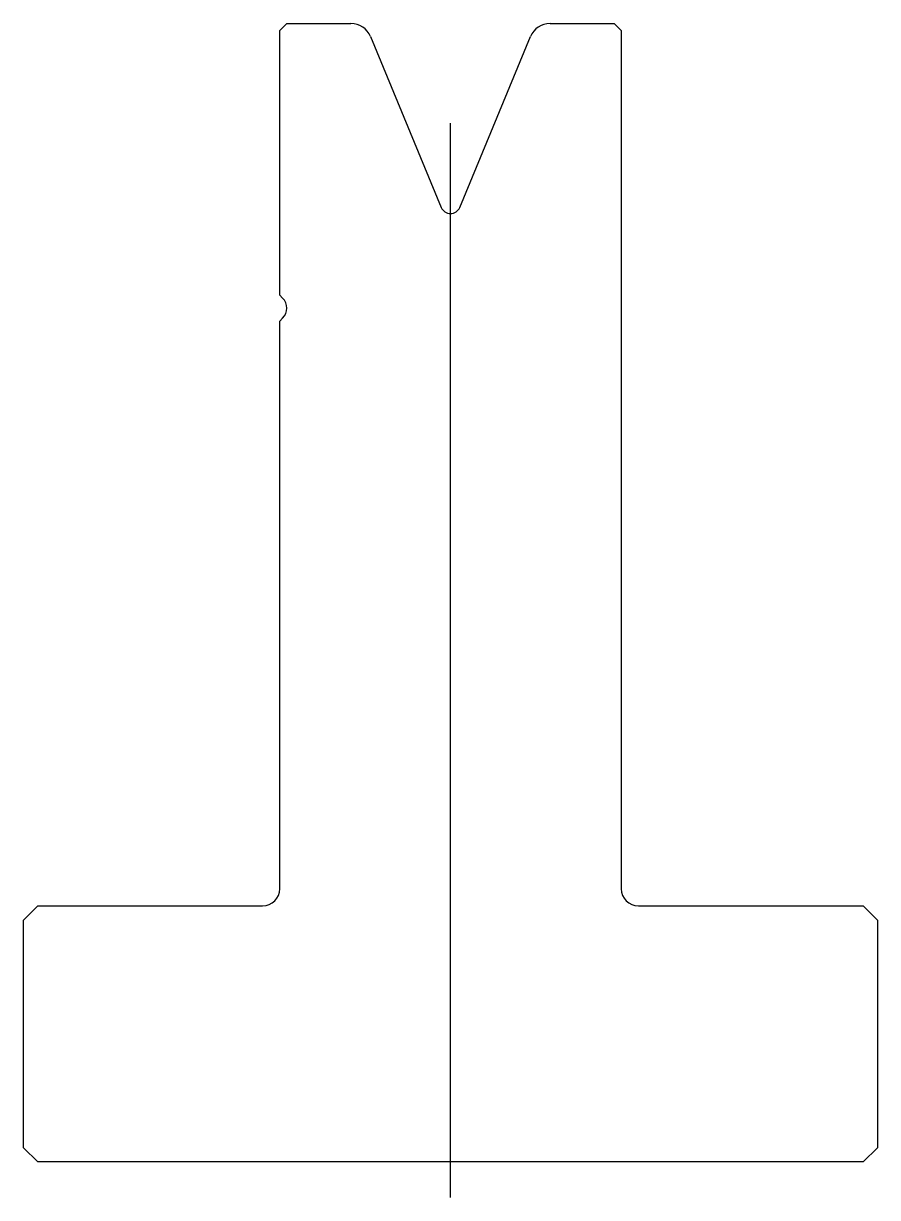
# Model space of a CAD drawing. Header units: metres. Extents: x -31.1 to 28.9, y -41.7 to 40.8.
import ezdxf

# ---------------------------------------------------------------- set-up
doc = ezdxf.new("R2010")
doc.units = ezdxf.units.M

msp = doc.modelspace()

# ---------------------------------------------------------------- linework, layer by layer
for p, q in [((-12.570285, 40.755525), (-13.070285, 40.255525)), ((-12.570285, 40.755525), (-8.072553, 40.755525)), ((5.931983, 40.755525), (10.429715, 40.755525)), ((10.929715, 40.255525), (10.429715, 40.755525)), ((-13.070285, 21.669738), (-13.070285, 40.255525)), ((-6.686734, 39.82955), (-1.717001, 27.831553)), ((-0.42357, 27.831553), (4.546163, 39.82955)), ((10.929715, 40.255525), (10.929715, -20.044475)), ((-1.070285, -41.744475), (-1.070285, 33.756592)), ((-12.863178, 21.462632), (-13.070285, 21.669738)), ((-13.070285, 19.841311), (-12.863178, 20.048418)), ((-13.070285, -20.044475), (-13.070285, 19.841311)), ((-30.070285, -21.244475), (-31.070285, -22.244475)), ((-30.070285, -21.244475), (-14.270285, -21.244475)), ((12.129715, -21.244475), (27.929715, -21.244475)), ((28.929715, -22.244475), (27.929715, -21.244475)), ((-31.070285, -38.244475), (-31.070285, -22.244475)), ((28.929715, -22.244475), (28.929715, -38.244475)), ((-31.070285, -38.244475), (-30.070285, -39.244475)), ((27.929715, -39.244475), (28.929715, -38.244475)), ((27.929715, -39.244475), (-30.070285, -39.244475))]:
    msp.add_line(p, q)
for centre, radius, start, end in [((-8.072553, 39.255525), 1.5, 22.5, 90), ((5.931983, 39.255525), 1.5, 90, 157.5), ((-1.070285, 28.099432), 0.7, 202.5, 337.5), ((-13.570285, 20.755525), 1, 315, 45), ((-14.270285, -20.044475), 1.2, 270, 0), ((12.129715, -20.044475), 1.2, 180, 270)]:
    msp.add_arc(centre, radius, start, end)

doc.saveas('drawing.dxf')
